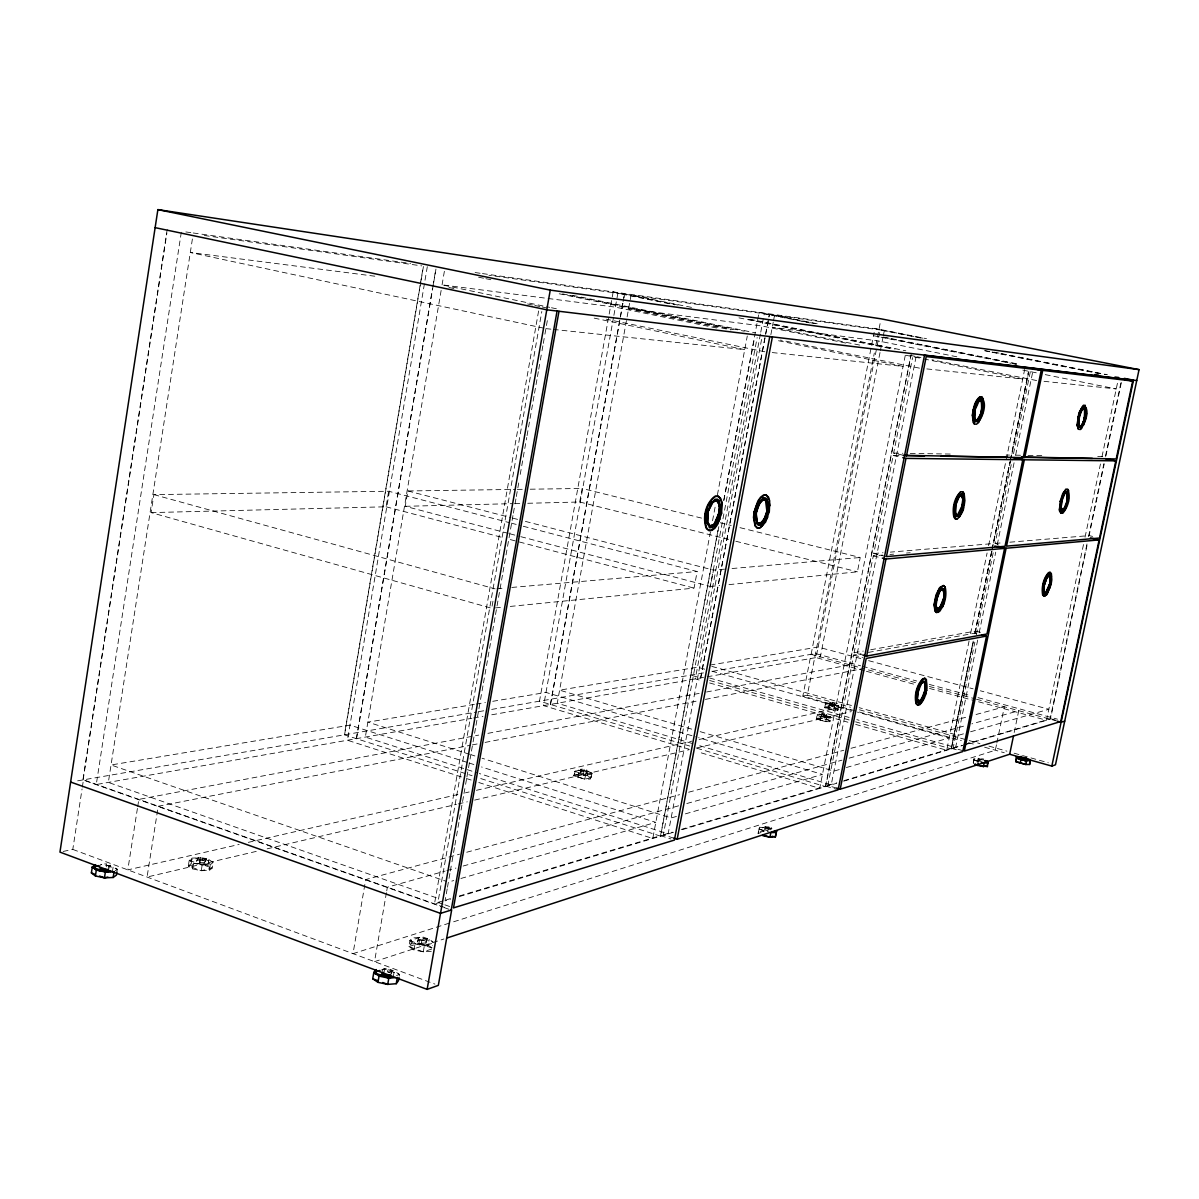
<?xml version="1.0" encoding="UTF-8"?>
<svg xmlns="http://www.w3.org/2000/svg" width="1199" height="1199" viewBox="0 0 1199 1199"><rect width="100%" height="100%" fill="white"/><g stroke="black" fill="none" stroke-linecap="round" stroke-linejoin="round"><path stroke-width="0.75" stroke-dasharray="5 3.75" d="M167.231 229.339L82.926 779.935L442.401 906.969M83.136 779.89L166.871 233.071M63.157 851.44L72.794 849.417L82.057 788.987M82.326 787.158L83.45 779.83L446.403 908.078M181.304 232.276L96.265 784.536L471.941 718.276M192.395 238.991L108.345 782.407L439.778 898.995M492.954 601.224L491.725 608.283L151.104 512.602L153.892 494.617L388.671 491.245L509.545 522.689M106.261 866.817L106.711 863.909L101.81 863.969L100.356 865.318M108.285 869.47L108.734 866.547L110.173 865.198L106.711 863.909M109.723 868.106L110.173 865.198M112.331 872.108L113.246 866.292L100.806 864.539M116.858 872.183L117.307 869.275L113.246 866.292M137.42 808.441L127.798 869.875L239.141 844.456M137.705 806.627L138.844 799.403L478.716 735.092M188.318 865.978L189.217 860.327L192.05 858.094L200.173 857.795L208.866 859.608L213.077 862.471L212.163 868.106L209.405 870.384L201.252 870.714L192.484 868.885L188.318 865.978L191.151 863.73L199.274 863.415L207.952 865.228L212.163 868.106L201.252 870.714L188.318 865.978L199.274 863.415L212.163 868.106M191.151 863.73L192.05 858.094M192.484 868.885L193.399 863.22L189.217 860.327L200.173 857.795L213.077 862.471L210.32 864.734L202.166 865.049L193.399 863.22M196.546 861.452L198.195 857.33L206.228 858.529L205.778 861.347L204.594 862.651L199.978 862.71L196.546 861.452L198.195 857.33M199.274 863.415L200.173 857.795M199.978 862.71L200.428 859.878L196.996 858.634M205.778 861.347L202.346 860.103L202.811 857.285M201.252 870.714L202.166 865.049L213.077 862.471M204.594 862.651L206.228 858.529M207.952 865.228L208.866 859.608M209.405 870.384L210.32 864.734M420.07 285.557L344.398 734.822L472.091 775.708M420.384 283.713L423.172 267.137M344.563 734.792L420.834 281.885M421.149 280.056L423.637 265.324M151.104 512.602L386.048 506.787L388.671 491.245M427.309 266.658L347.44 740.233L464.598 777.941M356.358 738.659L432.569 288.18M432.884 286.336L435.702 269.715M356.523 738.629L433.349 284.508M433.663 282.664L436.151 267.902M441.142 290.398L365.335 737.07L477.547 772.95M442.071 284.852L444.454 270.839M508.166 533.345L405.247 506.308L407.855 490.961L515.39 489.417M386.423 892.67L374.523 961.643L443.9 938.982M386.737 890.842L387.367 887.215L445.084 871.088M383.815 973.558L384.609 968.912L394.291 970.95L399.567 974.487L399.027 977.59M391.548 973.288L392.088 970.186L388.116 968.702L387.577 971.804L390.215 972.794M390.679 974.997L392.088 970.186M393.212 977.14L394.291 970.95M431.28 951.287L423.277 951.856L413.985 949.908L408.889 946.596L409.923 940.66L412.006 937.963L419.965 937.438L429.182 939.372L433.019 941.814M431.595 949.098L423.277 951.856L408.889 946.596L410.972 943.883L412.006 937.963M413.985 949.908L415.019 943.958L409.923 940.66L419.965 937.438L432.704 942.054M417.567 941.814L418.856 937.303L423.397 937.153L427.204 938.517L426.694 941.485L425.945 943.028L421.389 943.208L417.567 941.814L418.856 937.303M408.889 946.596L418.946 943.343L419.965 937.438M421.389 943.208L421.898 940.241L426.469 940.061L427.204 938.517M418.331 940.271L422.887 940.106L423.397 937.153M423.277 951.856L424.326 945.891L434.308 942.639M425.945 943.028L426.469 940.061M538.606 310.976L434.458 904.046L439.763 902.442M431.985 947.735L428.148 945.262L429.182 939.372M443.135 904.211L437.935 902.382L541.813 311.5M447.182 888.909L445.069 900.854L450.449 899.235M447.482 887.2L448.381 882.089L453.747 880.546M449.026 878.402L450 872.857M450.329 871.014L451.633 863.64M451.963 861.796L453.252 854.407M453.582 852.564L454.556 847.034M454.886 845.19L456.19 837.801M456.504 835.958L459.112 821.21M459.427 819.367L460.731 811.978M461.06 810.134L463.653 795.372M463.983 793.528L465.287 786.154M465.617 784.311L466.591 778.765M466.906 776.922L468.209 769.548M468.539 767.705L471.132 752.942M471.462 751.099L472.766 743.725M473.08 741.881L475.688 727.119M476.018 725.275L478.611 710.512M478.941 708.669L480.244 701.295M480.559 699.437L483.167 684.689M483.497 682.845L487.723 658.851M488.038 657.007L490.646 642.259M490.961 640.401L492.264 633.027M492.594 631.184L495.187 616.421M495.517 614.577L499.743 590.597M500.073 588.754L502.666 573.991M502.995 572.148L507.222 548.168M507.552 546.324L513.067 514.956M513.397 513.112L514.701 505.738M515.03 503.895L516.005 498.349M516.319 496.506L518.927 481.743M520.231 474.369L526.736 437.47M527.05 435.627L534.199 395.041M534.529 393.197L537.137 378.434M537.452 376.591L538.426 371.061M538.756 369.217L540.06 361.828M540.389 359.985L541.678 352.611M542.008 350.767L542.982 345.237M543.312 343.379L544.616 336.005M544.931 334.161L547.523 319.489M613.169 291.927L539.49 701.175L689.815 746.048M527.74 503.28L579.702 501.991L582.129 488.458L702.089 518.238M613.558 317.195L543.612 705.641L688.84 749.15M613.888 315.367L617.86 293.29L674.752 304.831M550.401 704.442L622.776 303.407M623.105 301.563L624.439 294.205M550.521 704.413L623.555 299.75M623.885 297.907L624.544 294.22M837.801 710.363L837.981 709.343L834.279 707.875L824.897 706.721L824.687 707.725L837.801 710.363L838.671 705.866L829.558 703.303L825.586 703.243L825.362 704.248L834.504 706.811L838.491 706.87L838.671 705.866L829.558 703.303L825.362 704.248L834.504 706.811L838.671 705.866M574.891 774.254L587.195 775.588L591.302 777.611L584.797 779.155L573.871 775.738L575.685 769.878L587.99 771.212L592.111 773.235L590.328 779.095L584.797 779.155L573.871 775.738L575.685 769.878M577.963 777.761L578.772 773.37L574.666 771.347L581.215 769.833L592.111 773.235L590.328 779.095M580.211 772.231L580.901 769.188L584.078 769.248L586.97 770.148L586.296 773.19L580.211 772.231L580.511 771.377L583.688 771.437L586.581 772.336L586.296 773.19M573.871 775.738L580.406 774.194L581.215 769.833M583.119 773.145L583.523 770.942L586.701 771.002L586.97 770.148M583.688 771.437L584.078 769.248M584.797 779.155L585.607 774.764L592.111 773.235M587.195 775.588L587.99 771.212M510.279 606.424L694.056 588.11L697.159 571.518L522.164 525.971M710.467 531.757L652.781 838.491L478.806 782.512M712.551 520.726L715.668 504.165M717.392 494.962L747.292 335.99M660.439 836.198L718.666 526.721M723.746 500.433L759.072 312.399M718.815 526.676L660.574 836.153L479.06 778.016M723.866 500.418L754.651 337.144M673.703 838.131L663.332 834.804L757.168 337.548M520.801 536.672L710.378 586.476L713.48 570.11L724.616 569.15M760.421 333.996L695.285 678.889L700.666 680.418M760.766 332.153L764.243 313.748L809.88 322.921M761.575 339.407L668.128 833.89L479.33 773.52M700.621 677.945L769.383 314.468L700.711 677.93L690.609 675.112M770.867 334.656L773.25 322.111M773.58 320.388L774.554 315.187L820.176 324.344M761.035 832.526L758.113 833.47L759.477 827.22L771.946 828.494M758.113 833.47L759.477 827.22M769.908 828.629L764.842 827.04L763.958 831.581L758.592 831.761M768.304 828.539L767.87 830.817L764.722 829.828L765.142 826.576L771.392 827.535L771.422 828.524L768.304 828.539L765.157 827.55L765.142 826.576M764.722 829.828L765.157 827.55M764.707 828.839L767.81 828.839L768.259 826.561M771.392 827.535L770.957 829.813L767.81 828.839M854.917 710.767L802.835 696.139L811.004 654.339L859.938 667.618M811.124 654.309L874.146 332.303M829.843 721.693L830.053 720.614L826.261 719.07L816.594 717.916L816.354 718.965L825.736 721.648L829.843 721.693L830.757 717.032L821.39 714.379L817.298 714.334L817.059 715.383L826.441 718.051L830.547 718.096L830.757 717.032L821.39 714.379L817.059 715.383L826.441 718.051L830.757 717.032M802.835 696.139L807.347 695.18L874.326 353.046M875.765 345.717L880.68 320.553M880.021 352.536L820.356 656.827L490.046 715.084M880.381 350.693L882.899 337.863M883.258 336.035L884.337 330.534L488.952 275.275M816.354 718.965L820.701 717.961L830.053 720.614L825.736 721.648L816.354 718.965L817.298 714.334M820.131 720.524L820.835 716.927M820.701 717.961L821.39 714.379M821.525 716.133L821.78 713.72L824.163 713.795L826.651 714.499L826.396 716.912L821.525 716.133L823.818 715.593L826.396 716.912M824.687 707.725L828.869 706.781L837.981 709.343L833.815 710.303L824.687 707.725L825.586 703.243M823.818 715.593L824.163 713.795M824.013 716.837L824.357 715.039L826.755 715.129M826.306 716.298L826.651 714.499M825.736 721.648L826.965 715.503M828.374 709.208L829.558 703.303M829.603 704.383L829.948 702.629L834.684 703.408L834.444 705.731L829.603 704.383L834.444 705.731M829.708 704.967L829.948 702.629M728.992 584.617L857.405 571.818L860.223 557.505L738.449 527.275M831.926 704.472L832.271 702.734M832.121 705.641L832.466 703.903L834.789 703.993M834.339 705.147L834.684 703.408M833.815 710.303L834.969 704.398M905.26 355.399L819.711 788.372L697.803 751.833M825.437 786.649L910.76 356.058M681.182 829.453L825.751 786.109L911.21 354.334M836.677 788.133L827.835 785.495L853.658 655.059L861.032 653.725M863.085 655.119L854.123 652.706L873.307 555.871L882.524 555.092M886.451 556.621L873.771 553.503L893.18 455.515L900.554 455.62M903.267 455.26L893.66 453.102L912.574 357.617M916.096 356.658L831.207 784.925L696.904 744.879M969.092 640.88L946.7 750.244L855.112 724.256M970.591 633.567L987.092 552.994M988.59 545.68L1005.841 461.45M1006.216 459.622L1024.68 369.397M951.137 748.91L973.258 641.015L951.212 748.895L855.621 721.858M974.757 633.701L991.633 551.405M992.008 549.577L1010.008 461.78M1010.382 459.951L1028.382 372.17M974.832 633.686L991.708 551.39M992.083 549.562L1010.083 461.78M1010.457 459.951L1028.442 372.185M843.961 780.654L951.556 748.401L973.303 642.289M870.699 649.753L975.611 631.064L992.008 551.09M1010.517 460.821L993.551 543.552L890.362 552.125M1028.832 371.51L1011.686 455.11L1006.156 455.006M962.752 750.634L953.16 747.921L974.862 642.154M976.361 634.856L993.566 550.97M998.377 544.196L995.11 543.417L1012.031 460.911M1030.346 371.675L1013.215 455.125L1020.619 455.26M977.665 640.101L955.603 747.577L856.85 719.64M979.178 632.772L995.725 552.154M997.223 544.826L1014.159 462.379M1015.658 455.05L1032.938 370.836M983.75 759.971L973.993 758.832L973.228 762.534L977.215 762.504M973.378 763.733L973.993 758.832M977.47 761.275L977.979 758.817L981.307 759.761M981.381 761.545L978.729 760.795L978.789 758.248L983.779 759.057M978.729 760.795L978.789 758.248M981.127 758.293L980.752 760.151L978.414 760.091M996.459 744.804L995.335 750.229L451.154 922.571M996.834 742.99L1004.342 706.84L973.678 715.144M1014.189 732.499L1018.73 710.752L971.834 723.866M1083.506 544.526L1046.532 720.269L976.316 701.175M1085.05 537.197L1100.457 463.983M1102.001 456.669L1117.618 382.391M1086.983 543.986L1050.084 719.205L964.521 744.894M1088.512 536.687L1103.889 463.668M1105.433 456.369L1121.185 381.537M963.786 744.729L1050.549 718.726L1087.178 544.796M1009.858 542.188L1089.112 535.608L1104.204 463.953M1121.335 382.571L1105.733 456.699L1094.627 456.504M580.901 769.188L580.616 770.043L583.523 770.942M382.391 970.62L383.275 968.912L388.116 968.702M115.149 870.849L117.307 869.275L104.283 864.419M396.494 975.536L399.567 974.487L384.609 968.912L381.522 969.946M763.703 831.162L758.997 828.914L764.842 827.04M978.369 761.725L974.143 760.046L977.979 758.817M449.37 923.125L353.016 953.64L365.695 879.571L459.517 854.198M437.935 902.382L450.404 898.651M459.307 895.983L660.559 835.643L670.945 838.97M663.332 834.804L672.264 832.136M827.835 785.495L836.797 782.812M953.16 747.921L962.018 745.268M459.397 896.552L673.478 832.271M682.396 829.603L836.527 783.322M843.631 781.193L962.737 745.433M460.896 878.477L655.808 822.379L481.563 766.97M676.476 816.429L671.14 817.973L482.043 758.218M685.378 813.866L822.469 774.419L698.597 737.685M839.255 769.578L833.934 771.107L699.467 731.435M846.359 767.54L949.218 737.925L857.525 712.146M963.456 733.833L958.121 735.377L859.233 707.68M970.576 731.78L1048.855 709.253L980.347 690.789M446.897 870.579L455.92 868.061M463.129 866.038L679.593 805.533M686.817 803.525L841.953 760.166M849.162 758.143L964.61 725.875M466.726 852.234L679.608 794.667M688.631 792.224L843.781 750.259M850.99 748.311L971.864 715.623M256.241 851.395L147.057 877.039L158.238 806.268L470.383 745.298M267.167 848.832L456.414 804.379M458.228 803.944L467.325 801.816M474.609 800.108L689.335 749.66M696.604 747.951L851.29 711.621M248.268 842.372L458.183 794.472M465.482 792.809L469.124 791.969M476.423 790.306L691.808 741.147M699.122 739.483L841.488 706.99M472.211 744.939L477.727 743.86M485.07 742.421L698.058 700.816M705.402 699.392L863.31 668.547L915.526 682.636M487.903 733.353L699.182 693.382M706.526 691.988L849.821 664.875M868.391 652.406L975.177 633.132L978.429 633.971M854.123 652.706L863.325 651.072M473.575 717.991L482.957 716.328M77.65 780.834L476.962 711.951M478.806 711.636L484.321 710.692M491.68 709.418L703.453 672.894M712.581 671.32L815.5 653.56L860.642 665.805M474.369 704.383L367.868 722.143L469.558 754.276M476.213 704.068L485.4 702.539M492.744 701.31L545.995 692.437L696.799 737.145M710.048 665.07L818.123 647.04L861.377 658.716M495.427 607.908L502.861 607.159M710.378 586.476L719.685 585.547M889.898 554.463L893.585 554.148M906.489 553.039L910.176 552.724M496.986 588.709L504.404 588.08M511.808 587.435L697.159 571.518M732.049 568.521L860.223 557.505M873.771 553.503L882.989 552.739M995.11 543.417L1002.484 542.802M410.972 943.883L418.946 943.343L428.148 945.262M415.019 943.958L424.326 945.891L432.314 945.352M387.981 972.029L391.219 971.879M405.247 506.308L512.887 503.64M514.746 503.595L520.306 503.46M517.249 489.387L522.809 489.312M530.228 489.207L582.129 488.458M200.428 859.878L205.059 859.818M197.745 860.163L202.346 860.103M578.772 773.37L591.137 774.704M893.66 453.102L902.877 453.267M910.251 453.387L952.665 454.106M1028.023 455.38L1042.83 455.635M545.905 328.631L551.48 329.215M553.338 329.41L744.729 349.658L592.906 317.855M764.872 351.787L606.184 319.174M772.246 352.566L903.087 366.399L776.637 340.351M919.468 368.138L780.399 340.066M926.842 368.917L1022.702 379.049L924.234 359.011M1036.625 380.533L931.953 359.775M1044.029 381.312L1116.239 388.941L1041.122 373.788M374.807 276.205L190.311 252.494L544.091 328.241M443.915 285.092L615.372 307.139L717.991 328.271M204.235 235.484L421.778 265.878M185.86 231.947L191.39 232.726M193.234 232.981L410.583 263.495M475.119 272.548L480.649 273.327M482.478 273.582L878.987 329.215L926.512 338.688M994.151 352.161L999.636 353.255M1001.465 353.615L1107.486 374.747M874.79 328.631L926.227 338.882M984.874 350.573L990.434 351.667M992.187 352.026L999.606 353.495M1001.315 353.84L1105.988 374.702M920.562 337.998L880.216 329.965L816.054 657.592L864.674 670.811M984.754 350.797L990.269 351.892M992.098 352.266L1100.307 373.833M884.053 337.159L889.523 338.268M891.352 338.628L1019.09 364.256M758.982 312.384L818.932 324.404M882.959 337.264L1016.752 364.121M873.786 335.75L879.272 336.844M881.1 337.219L1010.742 363.252M1012.556 363.612L1016.212 364.346M956.847 356.792L878.073 340.906L772.261 327.297L862.201 345.597M1022.807 370.101L1039.293 373.429M691.493 307.379L631.049 295.134L557.25 703.228L695.12 744.339M750.124 319.264L755.61 320.373M757.453 320.747L905.83 350.812M613.064 291.897L681.197 305.715M748.716 319.399L895.039 349.059M738.989 317.855L893.15 349.119M909.936 355.294L915.436 356.418M917.28 356.792L920.937 357.542M845.82 343.049L761.935 325.978L628.576 308.832L731.015 329.905M905.994 355.294L922.406 358.636M572.597 295.344L755.235 332.842M562.586 293.875L568.236 295.029M569.93 295.389L744.339 331.209M478.611 277.209L484.111 278.333M485.94 278.708L491.44 279.847M559.229 293.785L733.278 329.56M443.9 285.242L549.652 307.349M551.48 307.738L556.95 308.877M448.966 287.49L454.451 288.644M527.53 303.947L533 305.086M534.829 305.475L540.314 306.614M542.143 307.004L547.628 308.143M893.18 455.515L901.183 457.314M1089.112 535.608L1092.589 536.403M873.307 555.871L880.546 557.67M720.269 522.749L731.18 525.462M579.702 501.991L728.527 539.415M735.796 541.244L857.405 571.818M975.611 631.064L980.467 632.323M407.855 490.961L510.924 517.653M512.737 518.133L518.163 519.527M525.402 521.4L713.48 570.11M511.344 523.154L520.366 525.507M509.965 533.825L519.002 536.193M386.048 506.787L503.115 537.692M510.324 539.595L517.533 541.498M519.332 541.978L694.056 588.11M853.658 655.059L862.621 657.472M868.586 660.649L973.138 688.84M862.456 666.299L916.636 680.987M929.27 684.404L970.8 695.675M978.024 697.638L1057.488 719.175M1050.549 718.726L1055.66 720.104M929.36 686.472L974.892 698.762M976.496 699.227L1057.638 721.228M866.472 671.305L915.092 684.524M929.495 688.436L974.502 700.681M153.892 494.617L495.127 588.874M711.801 666.389L852.039 705.656M807.347 695.18L850.511 707.29M859.488 709.808L967.383 740.083M969.182 740.577L979.958 743.605M988.95 746.123L1006.935 751.173M1014.129 753.197L1048.286 762.774M830.053 703.213L832.466 703.903M859.383 712.026L961.343 740.667M968.492 742.691L975.656 744.699M984.604 747.202L1004.282 752.747M704.682 669.177L697.503 667.169L559.603 690.159L692.288 729.307M711.876 671.2L855.726 711.651M709.598 678.005L849.671 717.616M951.556 748.401L959.56 750.664M709.643 680.492L853.898 721.318M824.357 715.039L821.78 713.72M979.103 758.952L981.771 759.701M709.643 682.965L847.933 722.218M974.143 760.046L982.506 762.414M825.751 786.109L836.377 789.287M696.844 748.221L825.541 786.619M574.666 771.347L585.607 774.764M758.997 828.914L769.159 832.091M580.406 774.194L591.302 777.611M471.342 754.83L474.909 755.955M467.34 762.444L349.988 725.125L111.042 764.977L446.613 881.475M469.109 763.014L474.444 764.707M466.381 778.511L471.702 780.219M444.859 904.825L453.507 907.883M444.155 907.583L449.445 909.456M422.887 940.106L426.694 941.485M418.091 938.847L421.898 940.241M418.946 943.343L431.67 947.974M189.217 860.327L202.166 865.049M409.923 940.66L424.326 945.891M72.794 849.417L434.892 984.094"/><path stroke-width="1.5" d="M983.09 406.896L978.489 419.68L976.526 420.714L980.647 414.24L982.086 407.15L981.591 401.62L980.662 400.301L977.979 401.335L981.202 400.421C987.976 403.224 972.239 433.124 981.486 414.764C982.67 409.878 984.664 403.778 981.501 399.282C979.583 398.922 979.208 399.177 981.501 399.282M980.962 399.177L982.551 403.284L982.086 407.15M1045.453 593.055L1049.725 583.883L1051.193 583.853L1047.072 594.479L1044.104 596.308L1042.635 594.959C1041.346 587.3 1043.265 578.368 1048.57 572.552L1050.414 572.493L1051.403 573.766L1051.808 579.806L1051.193 583.838L1050.204 584.003L1047.102 591.976L1044.899 593.325L1043.685 592.291L1044.899 593.325L1047.102 591.976L1044.434 593.205L1045.918 593.175M1044.104 596.308L1043.115 595.079C1041.826 587.405 1043.744 578.488 1049.05 572.657L1050.414 572.493M1043.64 596.188L1045.018 595.978L1048.196 591.542L1051.103 577.633L1048.421 590.463L1044.644 594.314L1043.4 591.197L1043.969 584.857M1044.164 592.411L1044.314 584.812L1042.83 584.812L1044.314 584.782L1047.431 576.779L1048.6 575.595L1050.354 576.404L1048.6 575.595M706.99 521.85L707.155 513.502L712.281 502.096L716.537 500.463L718.801 502.096L720.119 508.796L718.171 501.931L716.537 500.463L719.205 504.779L719.01 513.037L721.633 513.142L721.888 502.126L720.524 498.334L718.336 496.341L714.949 496.251C705.507 503.145 702.254 517.728 706.301 528.459L709.164 530.543L711.921 530.393L714.889 528.219L717.721 524.278L721.633 513.142L719.01 513.067L713.945 524.398L711.741 526.001L709.688 526.106L706.99 521.85L710.318 526.271L714.574 524.548L716.687 521.61L713.945 524.398L709.688 526.106L714.574 524.548L720.839 508.286C720.239 515.285 718.486 523.483 712.221 527.575L709.298 527.53M710.318 526.271L707.62 522L708.354 509.005M1046.637 591.856L1049.725 583.883L1049.874 576.299M1051.103 577.633L1050.234 575.415L1050.204 583.973L1051.403 576.179L1049.934 572.373M719.64 513.187L719.835 504.929L717.182 500.612L714.499 500.508M1059.511 509.125L1060.231 501.347L1062.779 493.493L1065.941 489.282L1067.769 489.357C1071.112 496.866 1068.069 507.147 1062.794 513.187C1058.447 514.461 1058.237 503.4 1061.445 513.262M1059.991 509.23L1060.89 501.317L1061.7 501.422L1064.802 493.463L1065.971 492.369L1067.695 493.388L1066.496 492.234L1064.337 493.359L1066.975 492.339L1067.964 498.095L1066.675 504.314L1063.918 509.86L1066.9 504.644L1065.716 507.687M1064.397 509.965L1061.969 511.269L1060.695 510.025L1061.37 501.437M1064.802 493.463L1062.044 498.17L1060.291 507.806M1065.596 507.057L1061.759 510.16L1063.933 509.005L1067.02 501.092L1067.829 501.167C1068.624 474.684 1068.669 509.875 1063.243 510.219L1061.52 509.245L1061.16 507.267L1062.044 498.17M1066.675 504.314L1067.215 493.284M1077.062 424.986L1078.905 412.846L1083.491 405.172C1090.715 409.249 1085.14 424.206 1080.269 429.467L1078.471 429.287L1077.062 424.986L1078.471 429.287M1077.541 425.09C1077.976 419.065 1078.381 410.777 1083.671 407.3L1084.765 407.39C1086.998 413.25 1084.915 422.168 1080.104 427.354L1078.216 426.035L1079.475 427.399L1081.858 426.304L1084.81 417.492M1078.695 426.14L1078.785 417.102L1080.584 410.538M1085.545 408.664L1084.96 417.552L1081.888 425.42L1079.744 426.394L1078.695 423.172L1079.61 413.955M1079.04 425.255L1079.265 426.289C1081.963 428.268 1087.103 414.629 1084.016 408.289L1081.888 409.219L1078.785 417.087L1078.366 421.583M1084.825 405.292L1086.189 409.638L1084.81 417.477M926.272 687.072L923.14 697.578L918.884 701.835L917.31 698.957L918.659 689.17L917.805 688.751L919.228 685.214L923.035 680.972L925.598 681.661L925.763 690.804L926.617 690.609L926.422 679.653L925.088 678.424L922.81 678.679C916.68 685.049 913.938 695.285 916.126 703.843L917.984 705.177L919.768 704.742C926.347 697.953 927.786 688.331 925.913 679.518L924.579 678.289M917.805 688.751C913.173 713.3 918.689 682.021 922.376 681.916L924.669 682.531L925.238 684.539L924.399 694.401M935.805 602.707L939.102 591.916M937.648 609.182L940.406 607.623L937.648 609.182L935.595 605.915L937.123 609.047L938.427 608.852C943.118 603.891 945.861 595.184 942.459 588.889L943.973 592.051L944.048 598.586L944.497 592.186L942.984 589.024L939.701 590.418L941.17 589.054L943.958 590.073L944.048 598.571L940.406 607.623L937.648 609.182L936.119 606.05L936.974 595.963M956.322 516.619L954.659 512.857L955.168 505.528L958.735 496.401L961.463 495.127L962.932 498.544L961.523 508.631L963.936 501.332L962.362 509.11L959.35 515.135L955.798 516.499M957.896 515.435L956.098 515.375L959.335 514.161L956.622 515.495L955.123 514.221L956.622 515.495L959.335 514.161L962.977 505.229L962.932 496.416C961.298 492.954 956.038 498.979 961.988 495.247L963.471 501.722L961.463 495.127M982.086 403.988C979.028 389.84 985.053 414.914 977.964 419.56L975.267 420.639L974.322 419.365L975.806 420.759L977.964 419.56M1043.58 587.54L1046.952 576.674C1050.504 571.863 1051.463 582.894 1049.14 575.355M1044.899 593.325L1043.789 590.522L1044.314 584.812M1050.534 583.943L1049.725 583.868L1050.249 578.188M1061.16 510.13C1060.081 503.73 1061.55 496.176 1066.121 491.38L1068.039 492.504M1063.933 509.005L1062.239 510.279L1061.16 507.267L1061.7 501.422L1060.231 501.332L1061.22 501.287L1063.708 494.947M1068.474 501.152C1064.457 501.452 1069.523 494.363 1066.496 492.234L1064.337 493.359M1080.734 426.439C1076.043 425.27 1080.344 413.25 1082.367 409.324L1083.521 408.304L1084.72 409.444M1081.408 425.315C1086.219 423.187 1083.686 402.085 1085.05 411.527M709.164 530.543L706.93 528.624C702.899 517.878 706.136 503.295 715.578 496.401L718.336 496.341M709.928 527.695L706.93 522.959L707.155 513.502L712.91 502.261L715.129 500.672M707.62 522L707.785 513.667L706.481 513.532M719.49 508.631L717.032 522.494M721.169 511.493L721.888 502.126M756.584 520.606L755.999 511.688L758.832 503.58L762.879 499.234L766.251 500.612L767.765 503.475L765.382 499.339L766.91 511.254L769.338 511.359L765.621 522.03L760.241 527.89L757.094 527.875L755.07 526.016L753.482 517.443L754.126 511.748L755.999 511.853L755.46 516.604L756.764 523.753L758.442 525.297L760.541 525.192C767.825 519.482 770.268 508.151 767.39 499.548L765.741 497.975L763.029 497.87M757.708 528.025L755.685 526.181C752.133 515.84 755.1 502.081 763.958 495.292L766.476 495.247L768.469 497.15L769.683 500.792L769.353 511.329L766.91 511.254L764.108 519.317L762.129 522.135L758.203 523.768L760.691 523.828L764.707 519.467L768.664 506.697M764.108 519.317L760.076 523.678C765.996 518.837 767.915 510.669 767.165 503.325M917.984 705.177L916.636 703.993C914.447 695.42 917.205 685.184 923.32 678.814L925.088 678.424M918.884 701.835L917.31 698.957L917.73 692.677L921.402 683.52L922.885 682.066L925.193 682.681L925.328 690.909L921.671 700.036L918.884 701.835L916.8 698.807L917.205 692.542L919.423 685.843M934.111 604.266L935.984 594.974L939.656 587.57L943.358 585.532L945.187 587.075C947.165 595.663 944.782 605.975 938.502 612.269L936.224 612.404L934.905 611.04L934.111 604.266L935.43 611.175L936.749 612.539M934.635 604.401L935.265 599.8L936.554 599.605L940.226 590.552L942.984 589.024M937.348 610.306L936.254 609.167C934.561 602.003 936.569 593.325 941.844 588.095L944.377 589.069C946.011 596.218 944.033 604.821 938.787 610.081L936.824 610.171M935.265 599.8L936.554 599.605L936.119 606.05M925.238 684.539L924.204 681.766L920.892 683.385L923.68 681.632L925.238 684.539L924.819 690.774L921.162 699.886L918.374 701.685L917.31 698.957M962.362 509.11L962.872 505.094C965.944 507.042 960.624 516.304 957.431 518.777L955.183 518.747L953.894 517.204C952.021 508.586 954.074 497.975 960.639 491.8L962.887 491.875L964.161 493.463L964.88 500.538L964.236 505.154L962.452 505.094L957.372 515.315M955.708 518.867L953.715 514.341L954.329 505.558L955.603 505.498L959.26 496.536L961.988 495.247M972.404 414.929C973.333 408.544 974.412 400.931 979.883 396.779C988.89 400.871 982.7 418.691 976.586 424.236L974.367 424.041L973.093 422.318L972.404 414.929L974.367 424.041M972.929 415.034C973.858 408.649 974.937 401.036 980.422 396.884L982.101 397.034M978.504 420.669L975.506 421.883C971.834 414.914 974.502 404.513 980.093 399.177M962.947 501.602L962.452 505.109L963.696 505.064L964.131 501.961M983.255 407.63L982.101 415.588M447.467 937.828L1009.663 754.246L1051.823 766.101L1055.48 764.797L1139.05 369.637L881.025 318.829L157.878 209.615L59.95 852.114L427.129 989.385L438.339 985.368L451.663 909.936L440.513 913.368L70.621 782.048M1043.49 584.737L1043.46 588.259M1066.436 504.524L1068.354 497.735M1068.414 498.304L1065.476 508.841L1062.314 513.082L1060.965 513.157M116.858 872.183L116.408 875.105L113.171 877.488L104.463 877.848L95.41 875.959L91.379 872.932L92.278 867.072L95.605 864.734L94.931 869.11M95.41 875.959L96.31 870.084L92.278 867.072L99.142 865.558M99.547 876.004L104.463 877.848L105.362 871.973L110.488 870.819M113.171 877.488L114.07 871.643L105.362 871.973L96.31 870.084M399.027 977.59L398.473 980.692L396.24 983.705L387.727 984.394L377.955 982.341L372.724 978.759L373.803 972.524L376.141 969.556M375.332 974.217L375.872 971.115M377.955 982.341L379.034 976.091L373.803 972.524L379.978 970.471M393.422 976.586L388.806 978.144L387.727 984.394L382.721 982.521M396.24 983.705L397.319 977.47M427.129 989.385L550.251 290.128L1139.05 369.637M451.214 910.086L557.055 311.036M558.989 311.275L453.507 907.883L674.408 840.079L769.788 336.559M673.703 838.131L677.165 839.24L772.396 336.874M762.819 835.733L769.968 837.187L770.852 832.631L776.233 832.436L776.667 830.727L772.306 832.151M763.193 835.074L769.968 837.187L775.333 836.992L776.233 832.436M776.667 830.727L775.333 836.992M924.534 355.114L838.146 789.826L677.165 839.24M840.214 789.197L866.203 658.431L986.522 636.069L962.767 751.578L840.214 789.197L836.677 788.133M866.682 656.078L885.986 559.004L1004.567 548.378L986.957 633.986L866.682 656.078L863.085 655.119M1022.807 459.757L905.979 458.393L886.451 556.621L1005.002 546.279L1022.807 459.757L1012.9 457.583M906.459 455.98L926.227 356.568L1041.227 370.206L1023.242 457.643L903.267 455.26M1099.123 539.895L1006.111 548.243L964.356 751.084L1060.77 721.498L1099.123 539.895L1090.446 537.871M1115.834 460.851L1024.321 459.787L1006.546 546.144L1099.528 538.021L1115.834 460.851L1105.328 458.588M1024.755 457.658L1042.725 370.386L1132.68 381.057L1116.224 458.962L1021.458 456.939M985.158 760.541L987.976 761.65L987.391 766.566L977.605 765.427L978.114 762.954M975.057 764.213L983.405 766.596L984.184 762.894L988.156 762.864M987.466 764.108L987.976 761.65L984.634 760.706M1009.663 754.246L1013.44 736.126M1029.626 764.452L1030.106 759.656L1026.569 760.855L1025.804 764.482L1015.913 761.695L1016.662 758.068L1020.229 756.884L1016.407 756.899L1015.913 761.695L1025.804 764.482L1029.626 764.452L1030.106 759.656L1025.16 758.263M1021.143 756.314L1021.143 758.802L1023.766 759.552L1026.014 759.596L1026.389 757.783M1020.109 763.328L1020.874 759.716L1016.662 758.068L1016.407 756.899M1021.143 758.802L1021.518 757.004L1024.141 757.738L1023.766 759.552M1025.145 761.62L1025.894 758.023M1051.823 766.101L1133.505 380.188L1124.332 378.359M943.883 585.667L940.181 587.705L938.217 590.897L935.265 599.77L936.134 599.665M938.592 592.261L935.61 599.53L935.595 603.517M963.696 505.064L962.992 509.845M916.426 692.977L917.73 692.662L915.901 692.842L917.295 692.767L919.753 685.348M943.973 601.373L944.797 598.286L943.538 598.451L939.881 607.488M923.32 698.193C928.925 677.045 924.789 700.471 920.053 702.584L918.074 702.794M926.093 690.489L925.388 695.24M1078.291 417.117L1080.839 409.294L1082.427 406.641L1085.305 405.382M1060.71 501.437L1063.258 493.598L1065.941 489.282M1083.401 425.405L1085.934 417.612L1084.96 417.582M1044.884 581.38L1046.098 578.293L1043.31 584.917M1044.314 584.782L1046.217 578.892L1049.62 575.475M973.903 410.193L975.476 406.371M960.639 491.8L957.282 496.686L954.329 505.543L955.183 505.513L957.102 498.005M954.329 505.558L956.217 501.602M720.839 508.286L719.385 500.837L717.557 499.189L715.278 499.249L710.422 504.284L707.11 513.667L705.117 513.547M718.351 517.968L719.685 513.037M719.82 517.413L720.614 514.461M765.382 499.339L761.44 500.912L759.447 503.73L756.629 511.808L754.141 511.733L757.903 500.957L760.571 497.18L763.328 495.157L766.476 495.247M755.805 510.1L757.273 507.072L755.999 511.838L754.141 511.733M756.779 508.811L755.999 511.688L757.318 522.539L758.817 523.933M767.51 511.403L766.865 500.762L763.493 499.383C757.094 504.824 754.516 514.656 757.318 522.539L760.691 523.828M767.974 514.041L768.739 511.209M1066.121 491.38L1063.018 494.767L1062.284 497.945M917.475 705.027L921.222 702.614L924.309 696.514M962.048 508.751L960.954 512.558M959.38 517.084L961.898 511.104M978.519 422.677L981.022 416.832M981.202 400.421L979.403 400.211L974.847 410.328L973.063 410.148L974.322 410.208L977.365 402.819M762.834 523.468L765.756 515.54M757.094 527.875L759.626 527.74L762.384 525.657L767.825 517.009M763.643 498.02L759.147 502.861L757.768 507.522M708.519 530.378L711.292 530.243L714.259 528.055L720.059 519.047M382.736 972.029L381.852 973.738L385.823 975.222L390.679 974.997M1045.783 594.149L1047.836 589.758M1045.618 578.173L1048.75 574.621L1050.699 575.52M1047.431 575.94L1046.217 578.892M918.374 701.685L923.14 697.578M919.933 685.993L921.402 683.52M1082.382 408.424L1080.689 411.212L1084.495 408.379M938.787 610.081L941.335 605.09M940.226 590.552L938.247 592.801M958.81 514.041L960.789 511.853L957.746 516.544M963.936 501.332L962.287 494.123L959.245 495.547L957.282 498.724L959.26 496.536M978.504 401.455L976.541 403.583M712.91 502.261L710.138 505.049L712.281 502.096L717.182 500.612M936.224 612.404L940.451 610.426M380.458 976.151L383.545 975.102L393.212 977.14M769.968 837.187L772.875 836.228M983.405 766.596L985.938 765.756M985.443 762.474L987.976 761.65M1061.085 722.248L1064.712 721.139M925.238 690.669L926.617 690.624M104.463 877.848L107.865 877.069M915.901 692.812L917.295 692.782M99.952 870.999L103.369 870.234L110.548 871.733M943.448 602.408L943.958 598.406C946.625 599.605 941.605 595.963 945.007 594.719M1042.815 584.827L1043.834 584.677L1043.834 587.885M1049.725 583.883L1050.729 583.718L1050.099 587.975M944.048 598.586L945.322 598.421M934.74 599.635L936.554 599.62M380.158 975.372L383.545 975.102L390.185 977.59M379.034 976.091L388.806 978.144L395.625 977.605M955.183 518.747L957.431 518.777M1067.35 501.062L1067.02 501.092M953.79 505.438L955.063 505.364M962.977 505.229L964.221 505.184M98.168 870.429L103.369 870.234L108.255 872.063M766.895 511.284L766.865 516.14M705.746 513.742L707.8 513.637M1060.231 501.332L1061.37 501.407M962.287 494.123L960.864 494.168M108.285 869.47L103.369 869.545L99.907 868.241M1020.874 759.716L1030.391 760.825M904.256 455.665L924.549 455.965M941.14 456.205L1007.565 457.164M1022.043 457.374L1092.379 458.393M974.307 418.211L975.267 420.639L977.065 420.834M1085.455 417.522L1084.481 417.477L1085.29 417.582L1086.564 413.46M982.536 410.852L981.591 410.687L983.345 410.912L982.011 410.717L981.486 414.764M982.116 410.822L983.345 410.912M1078.291 417.132L1078.785 417.087M1077.811 417.012L1078.95 417.162L1079.385 413.58M973.078 410.133L974.442 410.298M1094.642 374.583L1098.344 375.017M1114.965 377.041L1118.652 377.49M1136.742 380.563L546.789 309.807L155.121 227.645M924.369 355.264L1029.566 367.868L1041.227 370.206M1132.68 381.057L1122.099 378.944L1031.08 368.048L1042.725 370.386M981.277 762.309L984.184 762.894M157.878 209.615L550.251 290.128M1083.521 408.304L1082.367 409.324M1084.481 417.462L1085.919 417.642M983.36 398.802L981.576 396.914M1078.396 420.699L1078.321 423.817M1081.828 428.073L1080.269 429.467M975.267 406.671L974.862 419.47M973.873 414.299L973.903 410.208L974.847 410.328L974.352 417.102L975.267 420.639M1014.429 457.598L1024.321 459.787M1067.769 489.357L1068.729 490.766M902.787 457.673L905.979 458.393M962.887 491.875L964.326 496.341M961.763 494.003L963.352 495.427M963.921 497.93L962.827 495.307M956.008 501.841L955.663 514.341M954.644 505.393L955.588 505.513L955.123 512.108L956.622 515.495M997.943 546.279L1006.111 548.243M994.765 546.025L1004.567 548.378M765.861 495.097L768.469 497.15M768.409 502.591L767.39 507.027M769.983 505.738L769.173 502.291M717.691 496.191L720.524 498.334M1043.819 593.295L1044.644 594.314M882.359 558.12L885.986 559.004M945.187 587.075L943.358 585.532M944.962 591.437L943.853 588.934M942.609 601.958L942.039 605.885M944.078 603.052L942.399 607.234M981.666 634.811L986.522 636.069M926.227 683.895L925.283 687.402M1057.563 721.288L1061.235 722.203M917.25 696.079L916.83 699.751L918.584 702.944M1016.662 758.068L1026.569 760.855M92.278 867.072L105.362 871.973M373.803 972.524L388.806 978.144M91.379 872.932L94.646 874.161M372.724 978.759L377.73 980.632M974.787 764.303L977.605 765.427M719.895 498.184L720.794 500.717M767.855 497L768.664 499.443M987.212 765.337L987.391 766.566"/></g></svg>
